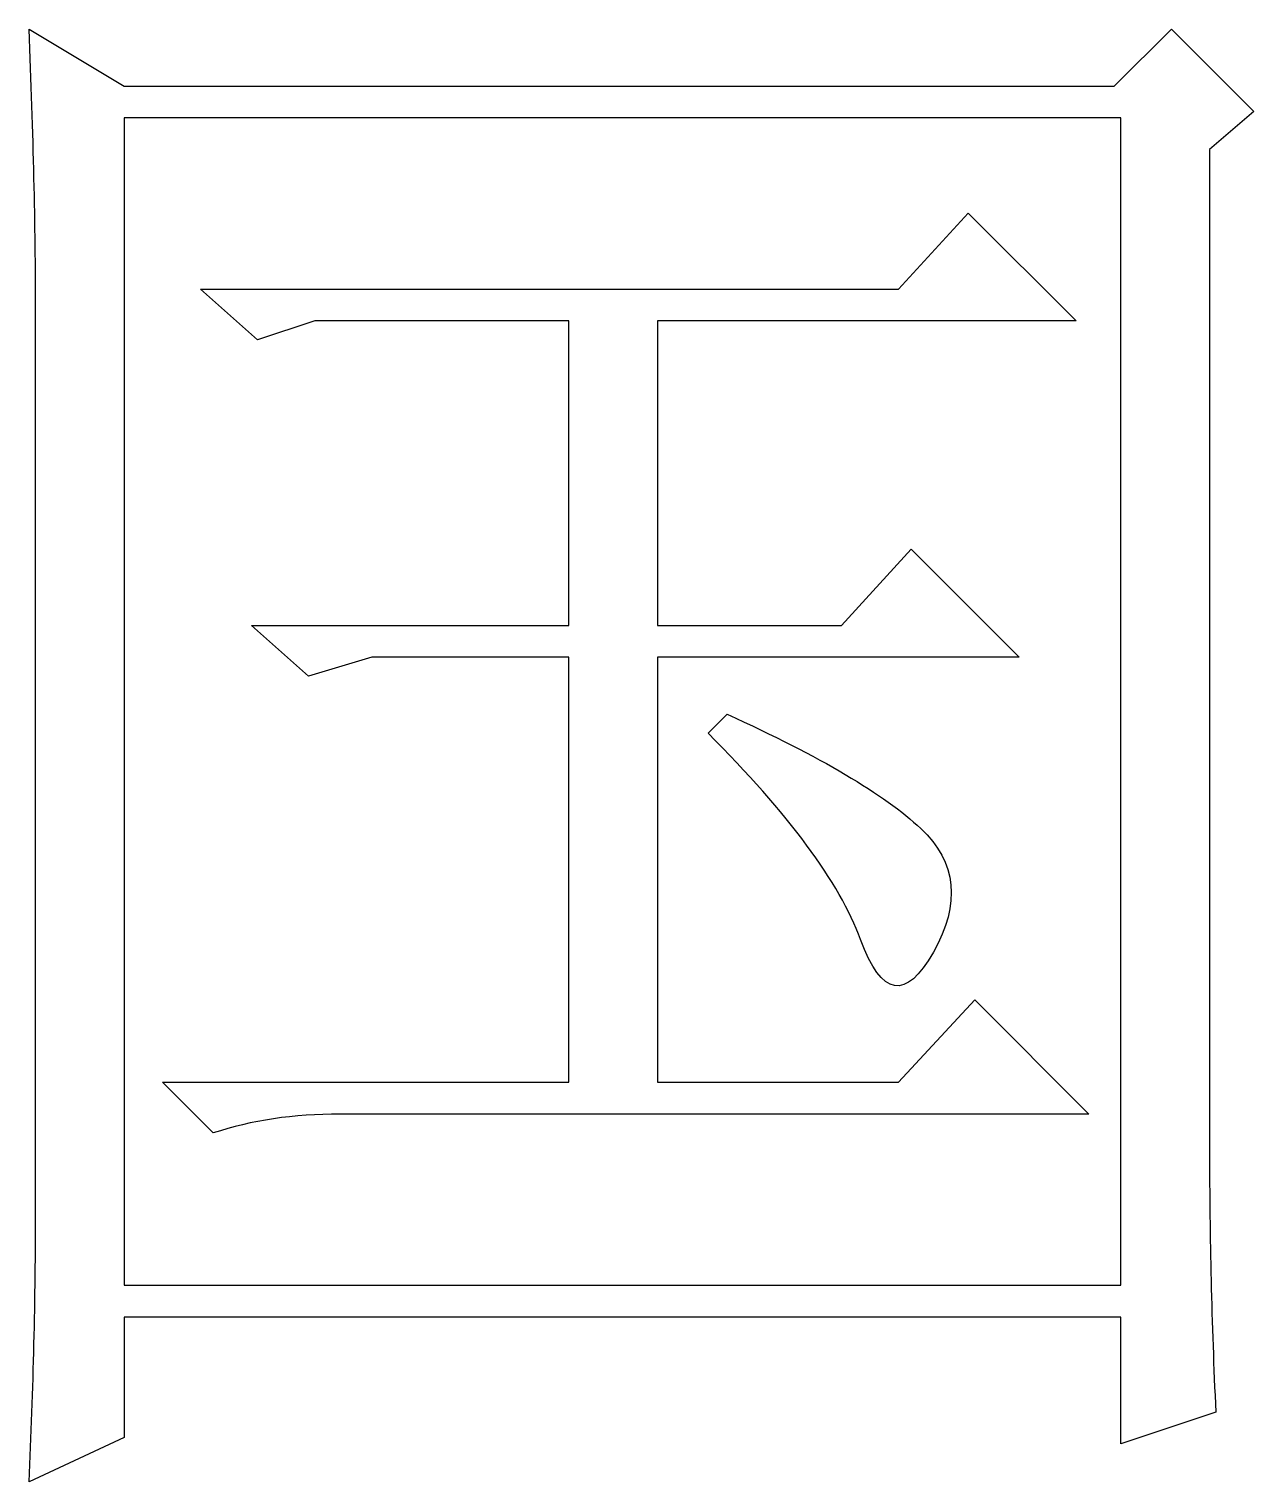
# Model space of a CAD drawing. Header units: millimetres. Extents: x 958 to 3026, y 447 to 1692.
# Drawn here: x 2619.44 to 2634.77, y 622.48 to 640.66 of the extents above; entities that cross this region are included whole.
import ezdxf

# ---------------------------------------------------------------- set-up
doc = ezdxf.new("R2010")
doc.units = ezdxf.units.MM
doc.layers.add('layer 1', color=7, linetype='Continuous')

msp = doc.modelspace()

# ---------------------------------------------------------------- linework, layer by layer
at = {"layer": 'layer 1', "color": 250}
for points, knots in [([(2619.444, 622.48), (2619.444, 622.48), (2620.636, 623.035), (2620.636, 623.035), (2620.636, 623.035), (2620.636, 623.035), (2620.636, 624.542), (2620.636, 624.542), (2620.636, 624.542), (2620.636, 624.542), (2633.099, 624.542), (2633.099, 624.542), (2633.099, 624.542), (2633.099, 624.542), (2633.099, 622.957), (2633.099, 622.957), (2633.099, 622.957), (2633.099, 622.957), (2634.288, 623.353), (2634.288, 623.353), (2634.288, 623.353), (2634.237, 624.464), (2634.21, 625.548), (2634.21, 626.608), (2634.21, 626.608), (2634.21, 626.608), (2634.21, 639.149), (2634.21, 639.149), (2634.21, 639.149), (2634.21, 639.149), (2634.766, 639.623), (2634.766, 639.623), (2634.766, 639.623), (2634.766, 639.623), (2633.733, 640.656), (2633.733, 640.656), (2633.733, 640.656), (2633.733, 640.656), (2633.018, 639.941), (2633.018, 639.941), (2633.018, 639.941), (2633.018, 639.941), (2620.636, 639.941), (2620.636, 639.941), (2620.636, 639.941), (2620.636, 639.941), (2619.444, 640.656), (2619.444, 640.656), (2619.444, 640.656), (2619.499, 639.335), (2619.526, 638.17), (2619.526, 637.164), (2619.526, 637.164), (2619.526, 637.164), (2619.526, 625.893), (2619.526, 625.893), (2619.526, 625.893), (2619.526, 624.783), (2619.499, 623.644), (2619.444, 622.48)], [0, 0, 0, 0, 0.066667, 0.066667, 0.066667, 0.066667, 0.133333, 0.133333, 0.133333, 0.133333, 0.2, 0.2, 0.2, 0.2, 0.266667, 0.266667, 0.266667, 0.266667, 0.333333, 0.333333, 0.333333, 0.333333, 0.4, 0.4, 0.4, 0.4, 0.466667, 0.466667, 0.466667, 0.466667, 0.533333, 0.533333, 0.533333, 0.533333, 0.6, 0.6, 0.6, 0.6, 0.666667, 0.666667, 0.666667, 0.666667, 0.733333, 0.733333, 0.733333, 0.733333, 0.8, 0.8, 0.8, 0.8, 0.866667, 0.866667, 0.866667, 0.866667, 0.933333, 0.933333, 0.933333, 0.933333, 1, 1, 1, 1]), ([(2620.636, 639.545), (2620.636, 639.545), (2633.099, 639.545), (2633.099, 639.545), (2633.099, 639.545), (2633.099, 639.545), (2633.099, 624.942), (2633.099, 624.942), (2633.099, 624.942), (2633.099, 624.942), (2620.636, 624.942), (2620.636, 624.942), (2620.636, 624.942), (2620.636, 624.942), (2620.636, 639.545), (2620.636, 639.545)], [0, 0, 0, 0, 0.25, 0.25, 0.25, 0.25, 0.5, 0.5, 0.5, 0.5, 0.75, 0.75, 0.75, 0.75, 1, 1, 1, 1]), ([(2621.588, 637.401), (2621.588, 637.401), (2622.303, 636.768), (2622.303, 636.768), (2622.303, 636.768), (2622.303, 636.768), (2623.017, 637.005), (2623.017, 637.005), (2623.017, 637.005), (2623.017, 637.005), (2626.194, 637.005), (2626.194, 637.005), (2626.194, 637.005), (2626.194, 637.005), (2626.194, 633.195), (2626.194, 633.195), (2626.194, 633.195), (2626.194, 633.195), (2622.225, 633.195), (2622.225, 633.195), (2622.225, 633.195), (2622.225, 633.195), (2622.939, 632.562), (2622.939, 632.562), (2622.939, 632.562), (2622.939, 632.562), (2623.732, 632.799), (2623.732, 632.799), (2623.732, 632.799), (2623.732, 632.799), (2626.194, 632.799), (2626.194, 632.799), (2626.194, 632.799), (2626.194, 632.799), (2626.194, 627.482), (2626.194, 627.482), (2626.194, 627.482), (2626.194, 627.482), (2621.114, 627.482), (2621.114, 627.482), (2621.114, 627.482), (2621.114, 627.482), (2621.747, 626.845), (2621.747, 626.845), (2621.747, 626.845), (2622.225, 627.004), (2622.753, 627.082), (2623.336, 627.082), (2623.336, 627.082), (2623.336, 627.082), (2632.7, 627.082), (2632.7, 627.082), (2632.7, 627.082), (2632.7, 627.082), (2631.274, 628.511), (2631.274, 628.511), (2631.274, 628.511), (2631.274, 628.511), (2630.319, 627.482), (2630.319, 627.482), (2630.319, 627.482), (2630.319, 627.482), (2627.305, 627.482), (2627.305, 627.482), (2627.305, 627.482), (2627.305, 627.482), (2627.305, 632.799), (2627.305, 632.799), (2627.305, 632.799), (2627.305, 632.799), (2631.83, 632.799), (2631.83, 632.799), (2631.83, 632.799), (2631.83, 632.799), (2630.478, 634.147), (2630.478, 634.147), (2630.478, 634.147), (2630.478, 634.147), (2629.605, 633.195), (2629.605, 633.195), (2629.605, 633.195), (2629.605, 633.195), (2627.305, 633.195), (2627.305, 633.195), (2627.305, 633.195), (2627.305, 633.195), (2627.305, 637.005), (2627.305, 637.005), (2627.305, 637.005), (2627.305, 637.005), (2632.544, 637.005), (2632.544, 637.005), (2632.544, 637.005), (2632.544, 637.005), (2631.193, 638.353), (2631.193, 638.353), (2631.193, 638.353), (2631.193, 638.353), (2630.319, 637.401), (2630.319, 637.401), (2630.319, 637.401), (2630.319, 637.401), (2621.588, 637.401), (2621.588, 637.401)], [0, 0, 0, 0, 0.038462, 0.038462, 0.038462, 0.038462, 0.076923, 0.076923, 0.076923, 0.076923, 0.115385, 0.115385, 0.115385, 0.115385, 0.153846, 0.153846, 0.153846, 0.153846, 0.192308, 0.192308, 0.192308, 0.192308, 0.230769, 0.230769, 0.230769, 0.230769, 0.269231, 0.269231, 0.269231, 0.269231, 0.307692, 0.307692, 0.307692, 0.307692, 0.346154, 0.346154, 0.346154, 0.346154, 0.384615, 0.384615, 0.384615, 0.384615, 0.423077, 0.423077, 0.423077, 0.423077, 0.461538, 0.461538, 0.461538, 0.461538, 0.5, 0.5, 0.5, 0.5, 0.538462, 0.538462, 0.538462, 0.538462, 0.576923, 0.576923, 0.576923, 0.576923, 0.615385, 0.615385, 0.615385, 0.615385, 0.653846, 0.653846, 0.653846, 0.653846, 0.692308, 0.692308, 0.692308, 0.692308, 0.730769, 0.730769, 0.730769, 0.730769, 0.769231, 0.769231, 0.769231, 0.769231, 0.807692, 0.807692, 0.807692, 0.807692, 0.846154, 0.846154, 0.846154, 0.846154, 0.884615, 0.884615, 0.884615, 0.884615, 0.923077, 0.923077, 0.923077, 0.923077, 0.961538, 0.961538, 0.961538, 0.961538, 1, 1, 1, 1]), ([(2628.175, 632.084), (2628.175, 632.084), (2627.938, 631.847), (2627.938, 631.847), (2627.938, 631.847), (2628.944, 630.841), (2629.581, 629.981), (2629.845, 629.266), (2629.845, 629.266), (2630.109, 628.552), (2630.414, 628.498), (2630.756, 629.107), (2630.756, 629.107), (2631.101, 629.717), (2631.047, 630.232), (2630.597, 630.655), (2630.597, 630.655), (2630.146, 631.078), (2629.34, 631.556), (2628.175, 632.084)], [0, 0, 0, 0, 0.2, 0.2, 0.2, 0.2, 0.4, 0.4, 0.4, 0.4, 0.6, 0.6, 0.6, 0.6, 0.8, 0.8, 0.8, 0.8, 1, 1, 1, 1])]:
    msp.add_open_spline(points, degree=3, knots=knots, dxfattribs=at)

doc.saveas('drawing.dxf')
